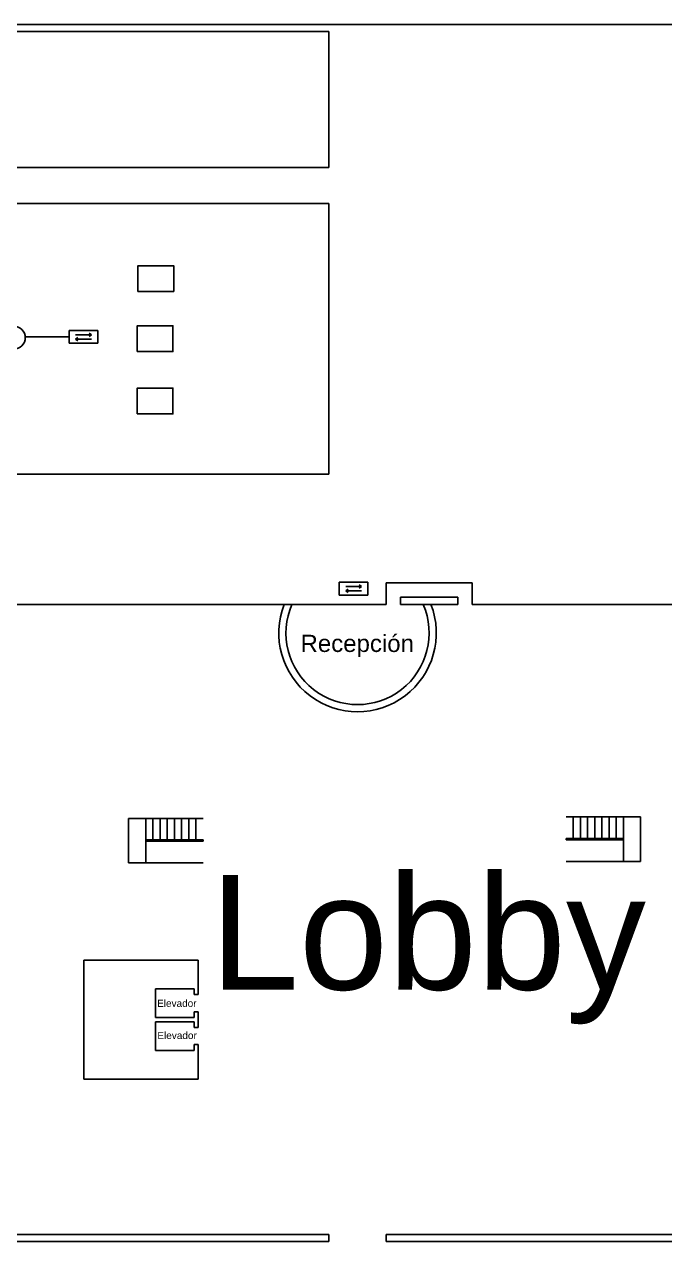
# Model space of a CAD drawing. Header units: millimetres. Extents: x 241 to 740, y 2361 to 4836.
# Drawn here: x 317.9 to 362.7, y 2360.5 to 2445.5 of the extents above; entities that cross this region are included whole.
import ezdxf

# ---------------------------------------------------------------- set-up
doc = ezdxf.new("R2010")
doc.units = ezdxf.units.MM
for name, color, linetype in [('DefaultNetwork', 100, 'Continuous'), ('DefaultTags', 7, 'Continuous'), ('DefaultWalls', 5, 'Continuous'), ('F1', 5, 'Continuous')]:
    doc.layers.add(name, color=color, linetype=linetype)
doc.styles.get("Standard").update_dxf_attribs({"font": 'arial.ttf'})

msp = doc.modelspace()

# ---------------------------------------------------------------- linework, layer by layer
at = {"layer": 'DefaultNetwork', "color": 8}
msp.add_line((321.065, 2423.718), (317.997, 2423.718), dxfattribs=at)
at = {"layer": 'DefaultNetwork', "color": 6}
for p, q in [((321.065, 2423.268), (321.065, 2424.168)), ((321.065, 2424.168), (323.065, 2424.168)), ((322.615, 2423.868), (321.515, 2423.868)), ((321.515, 2423.568), (321.676, 2423.686)), ((321.515, 2423.568), (322.615, 2423.568)), ((321.515, 2423.568), (321.676, 2423.449)), ((322.615, 2423.868), (322.454, 2423.986)), ((322.615, 2423.868), (322.454, 2423.749)), ((323.065, 2424.168), (323.065, 2423.268)), ((323.065, 2423.268), (321.065, 2423.268)), ((339.932, 2405.682), (339.932, 2406.582)), ((339.932, 2406.582), (341.932, 2406.582)), ((341.482, 2406.282), (341.321, 2406.4)), ((341.932, 2406.582), (341.932, 2405.682)), ((341.932, 2405.682), (339.932, 2405.682)), ((341.482, 2406.282), (340.382, 2406.282)), ((340.382, 2405.982), (340.543, 2406.1)), ((340.382, 2405.982), (341.482, 2405.982)), ((340.382, 2405.982), (340.543, 2405.863)), ((341.482, 2406.282), (341.321, 2406.163))]:
    msp.add_line(p, q, dxfattribs=at)
at = {"layer": 'DefaultNetwork', "color": 2}
for points in [[(325.87, 2426.89), (328.37, 2426.89), (328.37, 2428.69), (325.87, 2428.69)], [(325.817, 2422.691), (328.317, 2422.691), (328.317, 2424.491), (325.817, 2424.491)], [(325.817, 2418.34), (328.317, 2418.34), (328.317, 2420.14), (325.817, 2420.14)]]:
    msp.add_lwpolyline(points, close=True, dxfattribs=at)
at = {"layer": 'DefaultNetwork', "color": 240, "true_color": 0xed1f24}
msp.add_circle((317.199, 2423.662), 0.8, dxfattribs=at)
at = {"layer": 'DefaultWalls'}
for p, q in [((241.207, 2445.541), (441.207, 2445.541)), ((241.207, 2445.541), (441.207, 2445.541)), ((241.207, 2445.541), (441.207, 2445.541)), ((241.207, 2445.541), (441.207, 2445.541)), ((298.207, 2433.041), (339.207, 2433.041)), ((298.207, 2433.041), (339.207, 2433.041)), ((298.207, 2433.041), (339.207, 2433.041)), ((298.207, 2433.041), (339.207, 2433.041)), ((339.207, 2414.141), (339.207, 2433.041)), ((339.207, 2414.141), (339.207, 2433.041)), ((339.207, 2414.141), (339.207, 2433.041)), ((339.207, 2414.141), (339.207, 2433.041)), ((298.207, 2414.141), (339.207, 2414.141)), ((298.207, 2414.141), (339.207, 2414.141)), ((298.207, 2414.141), (339.207, 2414.141)), ((298.207, 2414.141), (339.207, 2414.141)), ((349.207, 2406.541), (343.207, 2406.541)), ((343.207, 2406.541), (343.207, 2405.041)), ((349.207, 2406.541), (343.207, 2406.541)), ((343.207, 2406.541), (343.207, 2405.041)), ((349.207, 2406.541), (343.207, 2406.541)), ((343.207, 2406.541), (343.207, 2405.041)), ((349.207, 2406.541), (343.207, 2406.541)), ((343.207, 2406.541), (343.207, 2405.041)), ((349.207, 2405.041), (349.207, 2406.541)), ((349.207, 2405.041), (349.207, 2406.541)), ((349.207, 2405.041), (349.207, 2406.541)), ((349.207, 2405.041), (349.207, 2406.541)), ((344.207, 2405.041), (344.207, 2405.541)), ((344.207, 2405.541), (348.207, 2405.541)), ((344.207, 2405.041), (344.207, 2405.541)), ((344.207, 2405.541), (348.207, 2405.541)), ((344.207, 2405.041), (344.207, 2405.541)), ((344.207, 2405.541), (348.207, 2405.541)), ((344.207, 2405.041), (344.207, 2405.541)), ((344.207, 2405.541), (348.207, 2405.541)), ((348.207, 2405.541), (348.207, 2405.041)), ((348.207, 2405.541), (348.207, 2405.041)), ((348.207, 2405.541), (348.207, 2405.041)), ((348.207, 2405.541), (348.207, 2405.041)), ((305.057, 2405.041), (343.207, 2405.041)), ((305.057, 2405.041), (343.207, 2405.041)), ((305.057, 2405.041), (343.207, 2405.041)), ((305.057, 2405.041), (343.207, 2405.041)), ((344.207, 2405.041), (346.33, 2405.041)), ((344.207, 2405.041), (346.33, 2405.041)), ((344.207, 2405.041), (346.33, 2405.041)), ((344.207, 2405.041), (346.33, 2405.041)), ((345.789, 2405.041), (348.207, 2405.041)), ((345.789, 2405.041), (348.207, 2405.041)), ((345.789, 2405.041), (348.207, 2405.041)), ((345.789, 2405.041), (348.207, 2405.041)), ((349.207, 2405.041), (383.789, 2405.041)), ((349.207, 2405.041), (383.789, 2405.041)), ((349.207, 2405.041), (383.789, 2405.041)), ((349.207, 2405.041), (383.789, 2405.041)), ((330.413, 2390.094), (325.213, 2390.094)), ((325.213, 2390.094), (325.213, 2386.994)), ((325.213, 2390.094), (325.213, 2388.544)), ((330.413, 2390.094), (325.213, 2390.094)), ((325.213, 2390.094), (325.213, 2386.994)), ((325.213, 2390.094), (325.213, 2388.544)), ((330.413, 2390.094), (325.213, 2390.094)), ((325.213, 2390.094), (325.213, 2386.994)), ((325.213, 2390.094), (325.213, 2388.544)), ((330.413, 2390.094), (325.213, 2390.094)), ((325.213, 2390.094), (325.213, 2386.994)), ((325.213, 2390.094), (325.213, 2388.544)), ((326.413, 2388.594), (326.413, 2390.094)), ((326.413, 2390.094), (326.413, 2386.994)), ((326.413, 2390.094), (326.813, 2390.094)), ((326.413, 2388.594), (326.413, 2390.094)), ((326.413, 2390.094), (326.413, 2386.994)), ((326.413, 2390.094), (326.813, 2390.094)), ((326.413, 2388.594), (326.413, 2390.094)), ((326.413, 2390.094), (326.413, 2386.994)), ((326.413, 2390.094), (326.813, 2390.094)), ((326.413, 2388.594), (326.413, 2390.094)), ((326.413, 2390.094), (326.413, 2386.994)), ((326.413, 2390.094), (326.813, 2390.094)), ((326.913, 2390.094), (326.913, 2388.594)), ((326.913, 2390.094), (326.913, 2388.594)), ((326.913, 2390.094), (326.913, 2388.594)), ((326.913, 2390.094), (326.913, 2388.594)), ((327.213, 2390.094), (327.613, 2390.094)), ((327.213, 2390.094), (327.613, 2390.094)), ((327.213, 2390.094), (327.613, 2390.094)), ((327.213, 2390.094), (327.613, 2390.094)), ((327.413, 2390.094), (327.413, 2388.594)), ((327.413, 2390.094), (327.413, 2388.594)), ((327.413, 2390.094), (327.413, 2388.594)), ((327.413, 2390.094), (327.413, 2388.594)), ((327.913, 2390.094), (327.913, 2388.594)), ((327.913, 2390.094), (327.913, 2388.594)), ((327.913, 2390.094), (327.913, 2388.594)), ((327.913, 2390.094), (327.913, 2388.594)), ((328.011, 2390.094), (328.411, 2390.094)), ((328.011, 2390.094), (328.411, 2390.094)), ((328.011, 2390.094), (328.411, 2390.094)), ((328.011, 2390.094), (328.411, 2390.094)), ((328.413, 2390.094), (328.413, 2388.594)), ((328.413, 2390.094), (328.413, 2388.594)), ((328.413, 2390.094), (328.413, 2388.594)), ((328.413, 2390.094), (328.413, 2388.594)), ((328.811, 2390.094), (329.211, 2390.094)), ((328.811, 2390.094), (329.211, 2390.094)), ((328.811, 2390.094), (329.211, 2390.094)), ((328.811, 2390.094), (329.211, 2390.094)), ((328.913, 2390.094), (328.913, 2388.594)), ((328.913, 2390.094), (328.913, 2388.594)), ((328.913, 2390.094), (328.913, 2388.594)), ((328.913, 2390.094), (328.913, 2388.594)), ((329.413, 2390.094), (329.413, 2388.594)), ((329.413, 2390.094), (329.413, 2388.594)), ((329.413, 2390.094), (329.413, 2388.594)), ((329.413, 2390.094), (329.413, 2388.594)), ((329.611, 2390.094), (330.011, 2390.094)), ((329.611, 2390.094), (330.011, 2390.094)), ((329.611, 2390.094), (330.011, 2390.094)), ((329.611, 2390.094), (330.011, 2390.094)), ((329.913, 2390.094), (329.913, 2388.594)), ((329.913, 2390.094), (329.913, 2388.594)), ((329.913, 2390.094), (329.913, 2388.594)), ((329.913, 2390.094), (329.913, 2388.594)), ((355.775, 2390.194), (360.975, 2390.194)), ((355.775, 2390.194), (360.975, 2390.194)), ((355.775, 2390.194), (360.975, 2390.194)), ((355.775, 2390.194), (360.975, 2390.194)), ((356.577, 2390.194), (356.177, 2390.194)), ((356.577, 2390.194), (356.177, 2390.194)), ((356.577, 2390.194), (356.177, 2390.194)), ((356.577, 2390.194), (356.177, 2390.194)), ((356.275, 2390.194), (356.275, 2388.694)), ((356.275, 2390.194), (356.275, 2388.694)), ((356.275, 2390.194), (356.275, 2388.694)), ((356.275, 2390.194), (356.275, 2388.694)), ((356.775, 2390.194), (356.775, 2388.694)), ((356.775, 2390.194), (356.775, 2388.694)), ((356.775, 2390.194), (356.775, 2388.694)), ((356.775, 2390.194), (356.775, 2388.694)), ((357.377, 2390.194), (356.977, 2390.194)), ((357.377, 2390.194), (356.977, 2390.194)), ((357.377, 2390.194), (356.977, 2390.194)), ((357.377, 2390.194), (356.977, 2390.194)), ((357.275, 2390.194), (357.275, 2388.694)), ((357.275, 2390.194), (357.275, 2388.694)), ((357.275, 2390.194), (357.275, 2388.694)), ((357.275, 2390.194), (357.275, 2388.694)), ((357.775, 2390.194), (357.775, 2388.694)), ((357.775, 2390.194), (357.775, 2388.694)), ((357.775, 2390.194), (357.775, 2388.694)), ((357.775, 2390.194), (357.775, 2388.694)), ((358.177, 2390.194), (357.777, 2390.194)), ((358.177, 2390.194), (357.777, 2390.194)), ((358.177, 2390.194), (357.777, 2390.194)), ((358.177, 2390.194), (357.777, 2390.194)), ((358.275, 2390.194), (358.275, 2388.694)), ((358.275, 2390.194), (358.275, 2388.694)), ((358.275, 2390.194), (358.275, 2388.694)), ((358.275, 2390.194), (358.275, 2388.694)), ((358.975, 2390.194), (358.575, 2390.194)), ((358.975, 2390.194), (358.575, 2390.194)), ((358.975, 2390.194), (358.575, 2390.194)), ((358.975, 2390.194), (358.575, 2390.194)), ((358.775, 2390.194), (358.775, 2388.694)), ((358.775, 2390.194), (358.775, 2388.694)), ((358.775, 2390.194), (358.775, 2388.694)), ((358.775, 2390.194), (358.775, 2388.694)), ((359.275, 2390.194), (359.275, 2388.694)), ((359.275, 2390.194), (359.275, 2388.694)), ((359.275, 2390.194), (359.275, 2388.694)), ((359.275, 2390.194), (359.275, 2388.694)), ((359.775, 2390.194), (359.375, 2390.194)), ((359.775, 2390.194), (359.375, 2390.194)), ((359.775, 2390.194), (359.375, 2390.194)), ((359.775, 2390.194), (359.375, 2390.194)), ((359.775, 2388.694), (359.775, 2390.194)), ((359.775, 2390.194), (359.775, 2387.094)), ((359.775, 2388.694), (359.775, 2390.194)), ((359.775, 2390.194), (359.775, 2387.094)), ((359.775, 2388.694), (359.775, 2390.194)), ((359.775, 2390.194), (359.775, 2387.094)), ((359.775, 2388.694), (359.775, 2390.194)), ((359.775, 2390.194), (359.775, 2387.094)), ((360.975, 2390.194), (360.975, 2387.094)), ((360.975, 2390.194), (360.975, 2388.644)), ((360.975, 2390.194), (360.975, 2387.094)), ((360.975, 2390.194), (360.975, 2388.644)), ((360.975, 2390.194), (360.975, 2387.094)), ((360.975, 2390.194), (360.975, 2388.644)), ((360.975, 2390.194), (360.975, 2387.094)), ((360.975, 2390.194), (360.975, 2388.644)), ((326.413, 2388.594), (330.413, 2388.594)), ((326.413, 2388.594), (330.413, 2388.594)), ((326.413, 2388.594), (330.413, 2388.594)), ((326.413, 2388.594), (330.413, 2388.594)), ((326.813, 2388.594), (326.913, 2388.594)), ((326.813, 2388.594), (326.913, 2388.594)), ((326.813, 2388.594), (326.913, 2388.594)), ((326.813, 2388.594), (326.913, 2388.594)), ((327.613, 2388.594), (328.011, 2388.594)), ((327.613, 2388.594), (328.011, 2388.594)), ((327.613, 2388.594), (328.011, 2388.594)), ((327.613, 2388.594), (328.011, 2388.594)), ((328.411, 2388.594), (328.811, 2388.594)), ((328.411, 2388.594), (328.811, 2388.594)), ((328.411, 2388.594), (328.811, 2388.594)), ((328.411, 2388.594), (328.811, 2388.594)), ((329.211, 2388.594), (329.611, 2388.594)), ((329.211, 2388.594), (329.611, 2388.594)), ((329.211, 2388.594), (329.611, 2388.594)), ((329.211, 2388.594), (329.611, 2388.594)), ((330.413, 2388.594), (330.413, 2388.494)), ((330.413, 2388.594), (330.413, 2388.494)), ((330.413, 2388.594), (330.413, 2388.494)), ((330.413, 2388.594), (330.413, 2388.494)), ((355.775, 2388.694), (355.775, 2388.594)), ((359.775, 2388.694), (355.775, 2388.694)), ((355.775, 2388.694), (355.775, 2388.594)), ((359.775, 2388.694), (355.775, 2388.694)), ((355.775, 2388.694), (355.775, 2388.594)), ((359.775, 2388.694), (355.775, 2388.694)), ((355.775, 2388.694), (355.775, 2388.594)), ((359.775, 2388.694), (355.775, 2388.694)), ((359.775, 2388.594), (355.775, 2388.594)), ((359.775, 2388.594), (355.775, 2388.594)), ((359.775, 2388.594), (355.775, 2388.594)), ((359.775, 2388.594), (355.775, 2388.594)), ((356.977, 2388.694), (356.577, 2388.694)), ((356.977, 2388.694), (356.577, 2388.694)), ((356.977, 2388.694), (356.577, 2388.694)), ((356.977, 2388.694), (356.577, 2388.694)), ((357.777, 2388.694), (357.377, 2388.694)), ((357.777, 2388.694), (357.377, 2388.694)), ((357.777, 2388.694), (357.377, 2388.694)), ((357.777, 2388.694), (357.377, 2388.694)), ((358.575, 2388.694), (358.177, 2388.694)), ((358.575, 2388.694), (358.177, 2388.694)), ((358.575, 2388.694), (358.177, 2388.694)), ((358.575, 2388.694), (358.177, 2388.694)), ((359.375, 2388.694), (359.275, 2388.694)), ((359.375, 2388.694), (359.275, 2388.694)), ((359.375, 2388.694), (359.275, 2388.694)), ((359.375, 2388.694), (359.275, 2388.694)), ((326.413, 2388.494), (330.413, 2388.494)), ((326.413, 2388.494), (330.413, 2388.494)), ((326.413, 2388.494), (330.413, 2388.494)), ((326.413, 2388.494), (330.413, 2388.494)), ((325.213, 2386.994), (330.413, 2386.994)), ((325.213, 2386.994), (330.413, 2386.994)), ((325.213, 2386.994), (330.413, 2386.994)), ((325.213, 2386.994), (330.413, 2386.994)), ((360.975, 2387.094), (355.775, 2387.094)), ((360.975, 2387.094), (355.775, 2387.094)), ((360.975, 2387.094), (355.775, 2387.094)), ((360.975, 2387.094), (355.775, 2387.094)), ((330.086, 2380.197), (322.086, 2380.197)), ((322.086, 2380.197), (322.086, 2371.897)), ((330.086, 2380.197), (322.086, 2380.197)), ((322.086, 2380.197), (322.086, 2371.897)), ((330.086, 2380.197), (322.086, 2380.197)), ((322.086, 2380.197), (322.086, 2371.897)), ((330.086, 2380.197), (322.086, 2380.197)), ((322.086, 2380.197), (322.086, 2371.897)), ((330.086, 2380.197), (330.086, 2377.797)), ((330.086, 2380.197), (330.086, 2378.197)), ((330.086, 2380.197), (330.086, 2377.797)), ((330.086, 2380.197), (330.086, 2378.197)), ((330.086, 2380.197), (330.086, 2377.797)), ((330.086, 2380.197), (330.086, 2378.197)), ((330.086, 2380.197), (330.086, 2377.797)), ((330.086, 2380.197), (330.086, 2378.197)), ((329.786, 2378.197), (327.086, 2378.197)), ((327.086, 2378.197), (327.086, 2376.197)), ((329.786, 2378.197), (327.086, 2378.197)), ((327.086, 2378.197), (327.086, 2376.197)), ((329.786, 2378.197), (327.086, 2378.197)), ((327.086, 2378.197), (327.086, 2376.197)), ((329.786, 2378.197), (327.086, 2378.197)), ((327.086, 2378.197), (327.086, 2376.197)), ((329.786, 2378.197), (329.786, 2377.797)), ((329.786, 2378.197), (329.786, 2377.797)), ((329.786, 2378.197), (329.786, 2377.797)), ((329.786, 2378.197), (329.786, 2377.797)), ((329.786, 2377.797), (330.086, 2377.797)), ((329.786, 2377.797), (330.086, 2377.797)), ((329.786, 2377.797), (330.086, 2377.797)), ((329.786, 2377.797), (330.086, 2377.797)), ((327.086, 2376.197), (329.786, 2376.197)), ((327.086, 2376.197), (329.786, 2376.197)), ((327.086, 2376.197), (329.786, 2376.197)), ((327.086, 2376.197), (329.786, 2376.197)), ((327.086, 2375.897), (329.786, 2375.897)), ((327.086, 2375.897), (327.086, 2373.897)), ((327.086, 2375.897), (329.786, 2375.897)), ((327.086, 2375.897), (327.086, 2373.897)), ((327.086, 2375.897), (329.786, 2375.897)), ((327.086, 2375.897), (327.086, 2373.897)), ((327.086, 2375.897), (329.786, 2375.897)), ((327.086, 2375.897), (327.086, 2373.897)), ((329.786, 2376.597), (329.786, 2376.197)), ((329.786, 2376.597), (330.086, 2376.597)), ((329.786, 2376.597), (329.786, 2376.197)), ((329.786, 2376.597), (330.086, 2376.597)), ((329.786, 2376.597), (329.786, 2376.197)), ((329.786, 2376.597), (330.086, 2376.597)), ((329.786, 2376.597), (329.786, 2376.197)), ((329.786, 2376.597), (330.086, 2376.597)), ((329.786, 2375.897), (329.786, 2375.497)), ((329.786, 2375.897), (329.786, 2375.497)), ((329.786, 2375.897), (329.786, 2375.497)), ((329.786, 2375.897), (329.786, 2375.497)), ((330.086, 2376.597), (330.086, 2375.497)), ((330.086, 2376.597), (330.086, 2375.497)), ((330.086, 2376.597), (330.086, 2375.497)), ((330.086, 2376.597), (330.086, 2375.497)), ((330.086, 2375.497), (329.786, 2375.497)), ((330.086, 2375.497), (329.786, 2375.497)), ((330.086, 2375.497), (329.786, 2375.497)), ((330.086, 2375.497), (329.786, 2375.497)), ((329.786, 2374.297), (329.786, 2373.897)), ((330.086, 2374.297), (329.786, 2374.297)), ((329.786, 2374.297), (329.786, 2373.897)), ((330.086, 2374.297), (329.786, 2374.297)), ((329.786, 2374.297), (329.786, 2373.897)), ((330.086, 2374.297), (329.786, 2374.297)), ((329.786, 2374.297), (329.786, 2373.897)), ((330.086, 2374.297), (329.786, 2374.297)), ((330.086, 2373.897), (330.086, 2374.297)), ((330.086, 2373.897), (330.086, 2374.297)), ((330.086, 2373.897), (330.086, 2374.297)), ((330.086, 2373.897), (330.086, 2374.297)), ((330.086, 2374.097), (330.086, 2371.897)), ((330.086, 2374.097), (330.086, 2371.897)), ((330.086, 2374.097), (330.086, 2371.897)), ((330.086, 2374.097), (330.086, 2371.897)), ((327.086, 2373.897), (329.786, 2373.897)), ((327.086, 2373.897), (329.786, 2373.897)), ((327.086, 2373.897), (329.786, 2373.897)), ((327.086, 2373.897), (329.786, 2373.897)), ((322.086, 2371.897), (330.086, 2371.897)), ((322.086, 2371.897), (330.086, 2371.897)), ((322.086, 2371.897), (330.086, 2371.897)), ((322.086, 2371.897), (330.086, 2371.897)), ((339.207, 2360.541), (241.207, 2360.541)), ((241.207, 2360.541), (339.207, 2360.541)), ((339.207, 2360.541), (241.207, 2360.541)), ((241.207, 2360.541), (339.207, 2360.541)), ((339.207, 2360.541), (241.207, 2360.541)), ((241.207, 2360.541), (339.207, 2360.541)), ((339.207, 2360.541), (241.207, 2360.541)), ((241.207, 2360.541), (339.207, 2360.541)), ((339.207, 2361.041), (245.507, 2361.041)), ((339.207, 2361.041), (245.507, 2361.041)), ((339.207, 2361.041), (245.507, 2361.041)), ((339.207, 2361.041), (245.507, 2361.041)), ((339.207, 2361.041), (339.207, 2360.541)), ((339.207, 2361.041), (339.207, 2360.541)), ((339.207, 2361.041), (339.207, 2360.541)), ((339.207, 2361.041), (339.207, 2360.541)), ((416.193, 2361.041), (343.207, 2361.041)), ((343.207, 2361.041), (343.207, 2360.541)), ((416.193, 2361.041), (343.207, 2361.041)), ((343.207, 2361.041), (343.207, 2360.541)), ((416.193, 2361.041), (343.207, 2361.041)), ((343.207, 2361.041), (343.207, 2360.541)), ((416.193, 2361.041), (343.207, 2361.041)), ((343.207, 2361.041), (343.207, 2360.541)), ((441.207, 2360.541), (343.207, 2360.541)), ((441.207, 2360.541), (343.207, 2360.541)), ((441.207, 2360.541), (343.207, 2360.541)), ((441.207, 2360.541), (343.207, 2360.541))]:
    msp.add_line(p, q, dxfattribs=at)
for radius, start, end in [(5.5, 158.67631, 21.32369), (5.5, 158.67631, 21.32369), (5.5, 158.67631, 21.32369), (5.5, 158.67631, 21.32369), (5, 156.42182, 23.57818), (5, 156.42182, 23.57818), (5, 156.42182, 23.57818), (5, 156.42182, 23.57818)]:
    msp.add_arc((341.207, 2403.041), radius, start, end, dxfattribs=at)
at = {"layer": 'F1'}
for p, q in [((262.407, 2445.041), (339.207, 2445.041)), ((262.407, 2445.041), (339.207, 2445.041)), ((262.407, 2445.041), (339.207, 2445.041)), ((262.407, 2445.041), (339.207, 2445.041)), ((339.207, 2435.541), (339.207, 2445.041)), ((339.207, 2435.541), (339.207, 2445.041)), ((339.207, 2435.541), (339.207, 2445.041)), ((339.207, 2435.541), (339.207, 2445.041)), ((260.307, 2435.541), (339.207, 2435.541)), ((260.307, 2435.541), (339.207, 2435.541)), ((260.307, 2435.541), (339.207, 2435.541)), ((260.307, 2435.541), (339.207, 2435.541))]:
    msp.add_line(p, q, dxfattribs=at)

# ---------------------------------------------------------------- texts
at = {"layer": 'DefaultTags'}
for s, height, p in [('Recepción', 1.2, (337.225, 2401.716)), ('Lobby', 8, (330.902, 2378.136)), ('Elevador', 0.5, (327.208, 2376.934)), ('Elevador', 0.5, (327.224, 2374.691))]:
    msp.add_text(s, height=height, dxfattribs=at).set_placement(p)

doc.saveas('drawing.dxf')
